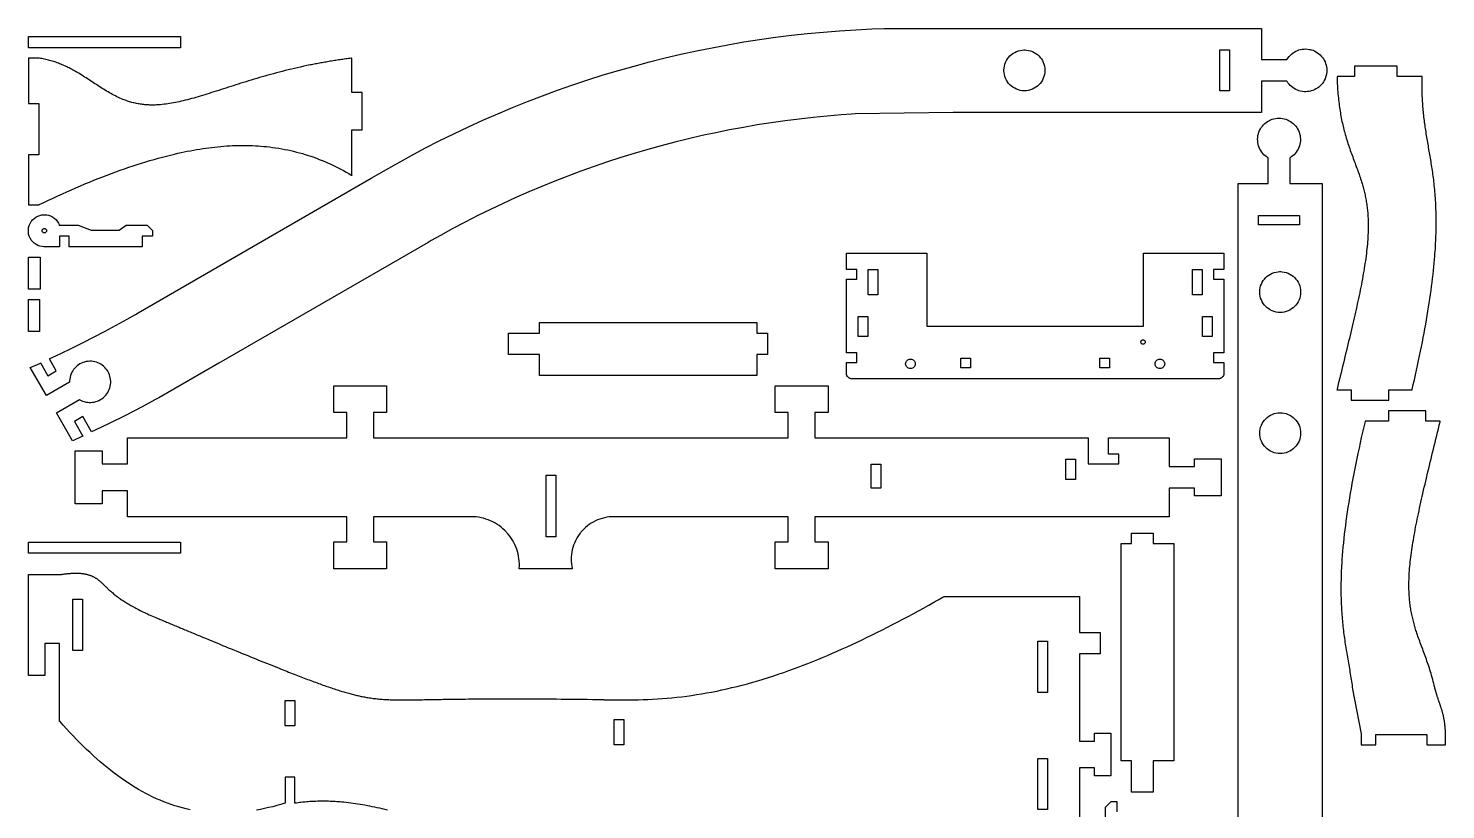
# Model space of a CAD drawing. Extents: x 0 to 272, y 0 to 398.
# Drawn here: x 0 to 272.3, y 247.9 to 398 of the extents above; entities that cross this region are included whole.
import ezdxf

# ---------------------------------------------------------------- set-up
doc = ezdxf.new("R2010")
doc.units = 0
doc.layers.get('0').update_dxf_attribs({"linetype": 'CONTINUOUS'})

msp = doc.modelspace()

# ---------------------------------------------------------------- linework, layer by layer
at = {"color": 0}
for points in [[(3.47715, 327.442), (0.37413, 332.813), (0.53814, 332.886), (2.18414, 333.619), (2.34814, 333.694), (3.76313, 331.244), (5.36415, 332.169), (4.03814, 334.467), (4.58214, 334.718), (6.21018, 335.486), (8.37115, 336.531), (10.5182, 337.599), (12.6542, 338.692), (14.7782, 339.808), (16.8892, 340.949), (18.9861, 342.114), (20.5522, 343.003), (21.0713, 343.303), (65.8503, 369.174), (70.7362, 371.981), (71.4132, 372.36), (73.4543, 373.481), (76.1922, 374.939), (78.9503, 376.353), (81.7253, 377.724), (84.5233, 379.051), (87.3353, 380.336), (90.1663, 381.576), (93.0143, 382.774), (95.8793, 383.926), (98.7603, 385.035), (101.656, 386.099), (104.567, 387.118), (107.493, 388.093), (110.432, 389.024), (113.385, 389.91), (116.352, 390.75), (119.331, 391.546), (122.321, 392.296), (125.323, 393), (128.335, 393.66), (131.359, 394.272), (134.391, 394.84), (137.434, 395.362), (140.485, 395.838), (143.543, 396.267), (146.611, 396.65), (149.685, 396.986), (152.767, 397.275), (155.853, 397.518), (158.946, 397.714), (162.046, 397.862), (164.371, 397.943), (165.149, 397.963), (173.239, 397.986), (236.903, 397.986), (236.903, 391.986), (241.785, 391.986), (241.829, 392.06), (241.971, 392.276), (242.179, 392.546), (242.404, 392.796), (242.65, 393.024), (242.911, 393.231), (243.186, 393.414), (243.475, 393.575), (243.775, 393.713), (244.085, 393.825), (244.403, 393.911), (244.728, 393.974), (245.057, 394.008), (245.393, 394.017), (245.729, 393.997), (246.067, 393.95), (246.321, 393.896), (246.403, 393.874), (246.486, 393.851), (246.732, 393.769), (247.047, 393.64), (247.346, 393.487), (247.632, 393.311), (247.899, 393.114), (248.149, 392.896), (248.379, 392.66), (248.589, 392.406), (248.779, 392.136), (248.946, 391.851), (249.092, 391.554), (249.211, 391.244), (249.307, 390.924), (249.378, 390.594), (249.418, 390.256), (249.435, 389.997), (249.435, 389.825), (249.418, 389.567), (249.378, 389.229), (249.307, 388.899), (249.211, 388.578), (249.092, 388.268), (248.946, 387.971), (248.779, 387.686), (248.589, 387.417), (248.379, 387.162), (248.149, 386.926), (247.899, 386.708), (247.632, 386.511), (247.346, 386.335), (247.047, 386.182), (246.732, 386.053), (246.486, 385.971), (246.403, 385.949), (246.321, 385.925), (246.067, 385.872), (245.729, 385.824), (245.393, 385.806), (245.057, 385.814), (244.728, 385.849), (244.403, 385.91), (244.085, 385.997), (243.775, 386.11), (243.475, 386.247), (243.186, 386.408), (242.911, 386.592), (242.65, 386.799), (242.404, 387.026), (242.179, 387.276), (241.971, 387.546), (241.829, 387.761), (241.785, 387.836), (236.903, 387.836), (236.903, 381.836), (177.654, 381.836), (158.832, 381.529), (158.154, 381.487), (156.125, 381.344), (153.425, 381.121), (150.732, 380.858), (148.043, 380.556), (145.36, 380.217), (142.685, 379.838), (140.018, 379.419), (137.356, 378.964), (134.703, 378.471), (132.059, 377.939), (129.422, 377.369), (126.796, 376.761), (124.179, 376.117), (121.573, 375.433), (118.975, 374.714), (116.391, 373.956), (113.816, 373.161), (111.253, 372.329), (108.702, 371.46), (106.163, 370.554), (103.636, 369.612), (101.124, 368.633), (98.6253, 367.618), (96.1412, 366.565), (93.6703, 365.478), (91.2162, 364.353), (88.7743, 363.193), (86.3503, 361.997), (83.9413, 360.765), (81.5493, 359.497), (79.1722, 358.194), (77.4022, 357.196), (76.8163, 356.857), (36.6062, 333.626), (25.0642, 327.014), (24.2701, 326.578), (21.8751, 325.292), (18.6592, 323.619), (15.4161, 321.999), (12.9682, 320.814), (12.1472, 320.429), (10.4422, 323.382), (8.84115, 322.456), (10.4641, 319.644), (10.3002, 319.569), (8.66114, 318.824), (8.49815, 318.751), (5.40315, 324.108), (9.83518, 326.669), (9.90717, 326.626), (10.1292, 326.51), (10.4322, 326.376), (10.7432, 326.271), (11.0591, 326.192), (11.3772, 326.139), (11.6982, 326.112), (12.0182, 326.111), (12.3362, 326.138), (12.6532, 326.188), (12.9641, 326.264), (13.2702, 326.367), (13.5672, 326.493), (13.8532, 326.644), (14.1292, 326.821), (14.3932, 327.022), (14.5822, 327.188), (14.6421, 327.247), (14.7021, 327.306), (14.8701, 327.492), (15.0751, 327.753), (15.2542, 328.025), (15.4112, 328.31), (15.5422, 328.606), (15.6492, 328.91), (15.7292, 329.219), (15.7851, 329.535), (15.8163, 329.853), (15.8201, 330.174), (15.7971, 330.494), (15.7492, 330.814), (15.6751, 331.131), (15.5742, 331.442), (15.4463, 331.747), (15.3322, 331.971), (15.2911, 332.044), (15.2492, 332.117), (15.1101, 332.328), (14.9101, 332.59), (14.6913, 332.835), (14.4542, 333.056), (14.2021, 333.257), (13.9351, 333.436), (13.6542, 333.593), (13.3642, 333.726), (13.0632, 333.835), (12.7532, 333.921), (12.4382, 333.979), (12.1162, 334.013), (11.7922, 334.019), (11.4641, 334.001), (11.1362, 333.953), (10.8912, 333.9), (10.8102, 333.878), (10.7292, 333.856), (10.4912, 333.775), (10.1861, 333.647), (9.89518, 333.496), (9.62017, 333.324), (9.36317, 333.129), (9.12115, 332.917), (8.90018, 332.685), (8.69814, 332.436), (8.51714, 332.172), (8.35715, 331.894), (8.22017, 331.603), (8.10618, 331.301), (8.01714, 330.987), (7.95415, 330.667), (7.91812, 330.338), (7.90717, 330.086), (7.90918, 330.003), (3.47715, 327.442)], [(0, 396.404), (29.2311, 396.404), (29.2311, 394.254), (0, 394.254), (0, 396.404)], [(62.1501, 369.729), (62.1501, 378.514), (64.1501, 378.514), (64.1501, 385.664), (62.1501, 385.664), (62.1501, 392.26), (62.1411, 392.26), (62.1381, 392.257), (62.1301, 392.257), (62.1221, 392.257), (62.119, 392.254), (62.1111, 392.254), (62.1081, 392.254), (62.0981, 392.254), (62.0971, 392.253), (62.0881, 392.253), (62.084, 392.25), (62.0771, 392.25), (62.0681, 392.25), (62.0651, 392.249), (61.7881, 392.211), (61.5111, 392.175), (61.2361, 392.139), (60.9611, 392.1), (60.6871, 392.061), (60.4131, 392.024), (60.1411, 391.985), (59.8701, 391.943), (59.6011, 391.904), (59.3311, 391.864), (59.0631, 391.822), (58.7971, 391.779), (58.5301, 391.736), (58.2651, 391.693), (58.0001, 391.65), (57.7371, 391.607), (57.4731, 391.564), (57.2131, 391.518), (56.9521, 391.474), (56.6911, 391.428), (56.4331, 391.382), (56.1751, 391.335), (55.9181, 391.286), (55.6621, 391.24), (55.4061, 391.192), (55.1521, 391.143), (54.9, 391.093), (54.6471, 391.046), (54.3951, 390.996), (54.1442, 390.943), (53.5271, 390.818), (52.9131, 390.689), (52.3081, 390.557), (51.7061, 390.422), (51.1111, 390.286), (50.5221, 390.147), (49.9371, 390.004), (49.3592, 389.861), (48.784, 389.718), (48.2181, 389.572), (47.655, 389.422), (47.0981, 389.275), (46.5471, 389.124), (46.0011, 388.972), (45.459, 388.821), (44.9231, 388.667), (44.3931, 388.511), (43.8681, 388.357), (43.3481, 388.203), (42.8331, 388.047), (42.3231, 387.893), (41.819, 387.736), (41.319, 387.582), (40.8251, 387.428), (40.334, 387.274), (39.85, 387.121), (39.37, 386.968), (38.8951, 386.817), (38.4261, 386.664), (37.9611, 386.514), (37.5011, 386.367), (37.03, 386.214), (36.565, 386.064), (36.104, 385.918), (35.6481, 385.774), (35.1971, 385.632), (34.751, 385.492), (34.311, 385.354), (33.875, 385.221), (33.4431, 385.089), (33.0161, 384.961), (32.594, 384.839), (32.1761, 384.718), (31.7621, 384.599), (31.354, 384.486), (30.95, 384.378), (30.55, 384.274), (30.154, 384.172), (29.7621, 384.075), (29.375, 383.985), (28.9911, 383.897), (28.6121, 383.814), (28.2371, 383.736), (27.8661, 383.664), (27.4981, 383.599), (27.1361, 383.536), (26.7761, 383.482), (26.42, 383.429), (26.0681, 383.386), (25.72, 383.349), (25.376, 383.317), (25.1181, 383.296), (24.8621, 383.279), (24.6081, 383.267), (24.3561, 383.257), (24.1061, 383.253), (23.859, 383.25), (23.6121, 383.253), (23.3681, 383.257), (23.126, 383.267), (22.884, 383.279), (22.645, 383.296), (22.4081, 383.314), (22.1721, 383.339), (21.9381, 383.365), (21.705, 383.393), (21.475, 383.429), (21.244, 383.464), (21.0161, 383.504), (20.7881, 383.55), (20.5631, 383.597), (20.34, 383.647), (20.1161, 383.7), (19.895, 383.76), (19.675, 383.818), (19.455, 383.882), (19.2371, 383.95), (19.02, 384.022), (18.805, 384.096), (18.59, 384.172), (18.3769, 384.253), (18.165, 384.336), (17.8721, 384.457), (17.5811, 384.582), (17.2931, 384.714), (17.005, 384.853), (16.719, 384.996), (16.434, 385.143), (16.15, 385.293), (15.8681, 385.447), (15.5861, 385.61), (15.304, 385.772), (15.0231, 385.939), (14.7431, 386.107), (14.4631, 386.279), (14.184, 386.454), (13.905, 386.632), (13.626, 386.811), (13.347, 386.992), (13.068, 387.172), (12.788, 387.354), (12.509, 387.539), (12.229, 387.722), (11.948, 387.907), (11.668, 388.089), (11.386, 388.274), (11.102, 388.454), (10.819, 388.636), (10.534, 388.818), (10.248, 388.997), (9.96099, 389.172), (9.67204, 389.349), (9.382, 389.522), (9.16303, 389.649), (8.94504, 389.774), (8.72601, 389.897), (8.50499, 390.018), (8.28401, 390.136), (8.06104, 390.253), (7.83703, 390.368), (7.61203, 390.479), (7.38699, 390.589), (7.15901, 390.697), (6.93201, 390.8), (6.70101, 390.903), (6.47, 391.003), (6.23801, 391.099), (6.00499, 391.193), (5.77001, 391.282), (5.53603, 391.372), (5.29801, 391.457), (5.05903, 391.536), (4.81901, 391.617), (4.579, 391.692), (4.33599, 391.764), (4.09099, 391.832), (3.845, 391.897), (3.59999, 391.957), (3.35101, 392.017), (3.10101, 392.071), (2.84999, 392.121), (2.597, 392.168), (2.34099, 392.21), (2.08599, 392.249), (2.08399, 392.249), (2.08399, 392.25), (0, 392.25), (0, 383.564), (2, 383.564), (2, 373.714), (0, 373.714), (0, 364.104), (2.09299, 364.104), (2.09299, 364.107), (2.09403, 364.107), (2.095, 364.107), (2.09799, 364.107), (2.09799, 364.11), (2.10101, 364.11), (2.10101, 364.111), (2.104, 364.111), (2.104, 364.111), (2.10601, 364.111), (2.10601, 364.114), (2.10801, 364.114), (3, 364.543), (3.88699, 364.964), (4.773, 365.379), (5.655, 365.786), (6.53299, 366.189), (7.40804, 366.582), (8.28, 366.968), (9.148, 367.346), (10.013, 367.718), (10.875, 368.082), (11.733, 368.436), (12.587, 368.786), (13.438, 369.125), (14.286, 369.457), (15.129, 369.782), (15.969, 370.099), (16.805, 370.407), (17.6371, 370.707), (18.466, 371), (19.291, 371.282), (20.1121, 371.56), (20.929, 371.825), (21.7431, 372.085), (22.5521, 372.332), (23.356, 372.572), (24.1581, 372.807), (24.955, 373.029), (25.7481, 373.246), (26.5371, 373.45), (27.3231, 373.647), (28.104, 373.835), (28.715, 373.975), (29.325, 374.11), (29.9321, 374.239), (30.536, 374.361), (31.1361, 374.478), (31.734, 374.586), (32.3301, 374.692), (32.9221, 374.789), (33.5121, 374.879), (34.0981, 374.964), (34.6821, 375.043), (35.2631, 375.117), (35.841, 375.182), (36.4161, 375.243), (36.9881, 375.296), (37.5571, 375.343), (38.1231, 375.382), (38.6871, 375.418), (39.2471, 375.446), (39.804, 375.467), (40.3581, 375.479), (40.909, 375.489), (41.4581, 375.489), (42.0021, 375.486), (42.5451, 375.474), (43.084, 375.454), (43.62, 375.429), (44.1521, 375.399), (44.6831, 375.36), (45.209, 375.314), (45.7331, 375.261), (46.3301, 375.196), (46.9221, 375.118), (47.509, 375.036), (48.095, 374.943), (48.6761, 374.843), (49.2521, 374.735), (49.8261, 374.618), (50.3951, 374.493), (50.9621, 374.361), (51.525, 374.221), (52.0831, 374.072), (52.6381, 373.914), (53.1901, 373.75), (53.7381, 373.579), (54.2811, 373.399), (54.8231, 373.211), (55.3592, 373.014), (55.8942, 372.811), (56.4251, 372.603), (56.9521, 372.385), (57.4751, 372.157), (57.9951, 371.925), (58.5121, 371.685), (59.025, 371.436), (59.5361, 371.182), (60.0411, 370.918), (60.5451, 370.65), (61.0451, 370.374), (61.5431, 370.089), (62.0371, 369.797), (62.0442, 369.793), (62.0481, 369.792), (62.0521, 369.789), (62.059, 369.785), (62.0631, 369.782), (62.0661, 369.779), (62.0731, 369.775), (62.0811, 369.772), (62.0901, 369.767), (62.0931, 369.764), (62.0971, 369.761), (62.1051, 369.757), (62.1092, 369.754), (62.1121, 369.753), (62.1201, 369.749), (62.1231, 369.747), (62.1271, 369.743), (62.1342, 369.739), (62.1381, 369.736), (62.1431, 369.735), (62.1501, 369.729)], [(195.271, 389.911), (195.271, 389.811), (195.25, 389.51), (195.192, 389.119), (195.093, 388.744), (194.961, 388.383), (194.796, 388.04), (194.6, 387.717), (194.375, 387.414), (194.121, 387.136), (193.843, 386.882), (193.539, 386.657), (193.217, 386.46), (192.874, 386.294), (192.514, 386.162), (192.136, 386.065), (191.746, 386.007), (191.446, 385.986), (191.246, 385.986), (190.943, 386.007), (190.554, 386.065), (190.178, 386.162), (189.818, 386.294), (189.475, 386.46), (189.15, 386.657), (188.85, 386.882), (188.571, 387.136), (188.318, 387.414), (188.092, 387.717), (187.893, 388.04), (187.728, 388.383), (187.596, 388.744), (187.5, 389.119), (187.442, 389.51), (187.421, 389.811), (187.421, 390.011), (187.442, 390.313), (187.5, 390.703), (187.596, 391.078), (187.728, 391.439), (187.893, 391.782), (188.092, 392.106), (188.318, 392.407), (188.571, 392.686), (188.85, 392.94), (189.15, 393.165), (189.475, 393.362), (189.818, 393.528), (190.178, 393.66), (190.554, 393.757), (190.943, 393.815), (191.246, 393.836), (191.446, 393.836), (191.746, 393.815), (192.136, 393.757), (192.514, 393.66), (192.874, 393.528), (193.217, 393.362), (193.539, 393.165), (193.843, 392.94), (194.121, 392.686), (194.375, 392.407), (194.6, 392.106), (194.796, 391.782), (194.961, 391.439), (195.093, 391.078), (195.192, 390.703), (195.25, 390.313), (195.271, 390.011), (195.271, 389.911)], [(228.903, 393.836), (230.753, 393.836), (230.753, 385.986), (228.903, 385.986), (228.903, 393.836)], [(251.367, 328.521), (254.138, 328.521), (254.138, 326.521), (261.338, 326.521), (261.338, 328.521), (265.799, 328.521), (265.799, 328.524), (265.801, 328.531), (265.801, 328.533), (265.803, 328.539), (265.803, 328.542), (265.806, 328.543), (265.806, 328.546), (265.806, 328.549), (265.806, 328.551), (265.808, 328.557), (265.808, 328.56), (265.81, 328.567), (265.81, 328.572), (265.813, 328.575), (265.813, 328.578), (265.814, 328.585), (265.814, 328.588), (265.817, 328.593), (265.817, 328.596), (265.817, 328.597), (266.037, 329.54), (266.256, 330.475), (266.467, 331.403), (266.671, 332.324), (266.871, 333.236), (267.067, 334.143), (267.258, 335.042), (267.442, 335.932), (267.621, 336.817), (267.796, 337.693), (267.967, 338.563), (268.131, 339.424), (268.287, 340.279), (268.442, 341.125), (268.588, 341.964), (268.731, 342.796), (268.867, 343.619), (268.999, 344.436), (269.124, 345.244), (269.244, 346.043), (269.357, 346.838), (269.467, 347.624), (269.569, 348.4), (269.667, 349.168), (269.76, 349.932), (269.846, 350.685), (269.926, 351.431), (270.003, 352.168), (270.071, 352.897), (270.135, 353.618), (270.176, 354.139), (270.217, 354.656), (270.253, 355.167), (270.287, 355.675), (270.317, 356.178), (270.342, 356.676), (270.367, 357.169), (270.388, 357.66), (270.406, 358.144), (270.419, 358.626), (270.431, 359.103), (270.439, 359.576), (270.444, 360.044), (270.449, 360.51), (270.449, 360.969), (270.444, 361.426), (270.439, 361.878), (270.431, 362.326), (270.421, 362.771), (270.408, 363.213), (270.392, 363.649), (270.371, 364.082), (270.351, 364.511), (270.326, 364.936), (270.299, 365.358), (270.269, 365.775), (270.237, 366.19), (270.206, 366.601), (270.167, 367.008), (270.128, 367.411), (270.088, 367.811), (270.049, 368.176), (270.006, 368.539), (269.963, 368.9), (269.917, 369.257), (269.869, 369.612), (269.821, 369.965), (269.774, 370.315), (269.721, 370.664), (269.669, 371.011), (269.617, 371.356), (269.563, 371.7), (269.51, 372.042), (269.453, 372.382), (269.396, 372.722), (269.342, 373.06), (269.285, 373.397), (269.226, 373.733), (269.169, 374.069), (269.11, 374.404), (269.051, 374.739), (268.994, 375.072), (268.938, 375.407), (268.881, 375.74), (268.821, 376.074), (268.767, 376.407), (268.71, 376.742), (268.653, 377.076), (268.599, 377.411), (268.544, 377.747), (268.492, 378.083), (268.442, 378.396), (268.394, 378.71), (268.349, 379.026), (268.303, 379.343), (268.26, 379.661), (268.217, 379.981), (268.176, 380.301), (268.135, 380.624), (268.099, 380.947), (268.06, 381.274), (268.026, 381.6), (267.992, 381.929), (267.96, 382.261), (267.931, 382.594), (267.901, 382.929), (267.876, 383.267), (267.851, 383.606), (267.831, 383.947), (267.81, 384.29), (267.79, 384.638), (267.774, 384.986), (267.76, 385.336), (267.749, 385.69), (267.737, 386.046), (267.731, 386.406), (267.726, 386.767), (267.724, 387.132), (267.724, 387.499), (267.724, 387.869), (267.731, 388.242), (267.737, 388.618), (267.737, 388.632), (267.737, 388.636), (267.737, 388.69), (267.739, 388.693), (267.739, 388.721), (262.949, 388.721), (262.949, 390.721), (254.749, 390.721), (254.749, 388.721), (251.392, 388.721), (251.392, 388.697), (251.394, 388.69), (251.394, 388.649), (251.394, 388.642), (251.394, 388.615), (251.408, 388.193), (251.424, 387.775), (251.442, 387.364), (251.463, 386.957), (251.487, 386.554), (251.514, 386.158), (251.544, 385.765), (251.576, 385.378), (251.612, 384.996), (251.649, 384.618), (251.689, 384.244), (251.732, 383.876), (251.776, 383.511), (251.826, 383.151), (251.874, 382.797), (251.926, 382.446), (251.981, 382.1), (252.037, 381.757), (252.096, 381.419), (252.158, 381.085), (252.219, 380.756), (252.285, 380.429), (252.351, 380.107), (252.421, 379.79), (252.492, 379.475), (252.564, 379.165), (252.638, 378.858), (252.714, 378.556), (252.792, 378.257), (252.871, 377.961), (252.974, 377.6), (253.074, 377.243), (253.181, 376.892), (253.285, 376.544), (253.392, 376.201), (253.501, 375.862), (253.612, 375.528), (253.724, 375.197), (253.835, 374.869), (253.949, 374.546), (254.063, 374.225), (254.176, 373.907), (254.289, 373.593), (254.403, 373.281), (254.517, 372.971), (254.631, 372.662), (254.744, 372.357), (254.857, 372.054), (254.969, 371.751), (255.081, 371.45), (255.192, 371.151), (255.301, 370.853), (255.408, 370.554), (255.514, 370.257), (255.619, 369.961), (255.724, 369.664), (255.824, 369.368), (255.921, 369.071), (256.017, 368.774), (256.112, 368.476), (256.201, 368.178), (256.274, 367.936), (256.342, 367.694), (256.41, 367.451), (256.476, 367.208), (256.539, 366.964), (256.601, 366.718), (256.658, 366.471), (256.717, 366.222), (256.771, 365.974), (256.824, 365.724), (256.876, 365.471), (256.924, 365.218), (256.969, 364.963), (257.014, 364.707), (257.056, 364.449), (257.096, 364.189), (257.133, 363.928), (257.167, 363.665), (257.201, 363.4), (257.231, 363.133), (257.258, 362.864), (257.283, 362.593), (257.306, 362.321), (257.326, 362.044), (257.342, 361.768), (257.357, 361.487), (257.369, 361.206), (257.378, 360.922), (257.385, 360.635), (257.389, 360.346), (257.392, 359.942), (257.388, 359.533), (257.376, 359.121), (257.362, 358.703), (257.344, 358.279), (257.321, 357.851), (257.292, 357.418), (257.26, 356.981), (257.224, 356.539), (257.181, 356.092), (257.133, 355.639), (257.083, 355.182), (257.028, 354.719), (256.969, 354.253), (256.906, 353.781), (256.839, 353.304), (256.769, 352.822), (256.694, 352.335), (256.614, 351.843), (256.531, 351.346), (256.444, 350.844), (256.356, 350.338), (256.263, 349.826), (256.165, 349.31), (256.067, 348.789), (255.963, 348.263), (255.856, 347.731), (255.746, 347.193), (255.633, 346.653), (255.519, 346.106), (255.406, 345.583), (255.292, 345.056), (255.176, 344.525), (255.056, 343.989), (254.935, 343.449), (254.813, 342.906), (254.688, 342.357), (254.56, 341.804), (254.433, 341.249), (254.301, 340.688), (254.169, 340.122), (254.035, 339.554), (253.901, 338.981), (253.763, 338.404), (253.624, 337.824), (253.483, 337.239), (253.342, 336.65), (253.199, 336.057), (253.056, 335.461), (252.91, 334.86), (252.763, 334.256), (252.617, 333.647), (252.467, 333.035), (252.317, 332.418), (252.165, 331.8), (252.013, 331.176), (251.86, 330.549), (251.707, 329.918), (251.553, 329.283), (251.399, 328.644), (251.367, 328.521)], [(23.8724, 358.028), (21.8724, 358.028), (21.8724, 356.028), (7.82281, 356.028), (7.82281, 358.028), (5.97282, 358.028), (5.97282, 356.028), (2.96332, 356.028), (2.6454, 356.057), (2.2354, 356.143), (1.84412, 356.282), (1.47678, 356.472), (1.13802, 356.71), (0.83322, 356.992), (0.56711, 357.315), (0.39372, 357.583), (0.34462, 357.678), (0.29541, 357.771), (0.17399, 358.067), (0.06011, 358.469), (0.00222, 358.881), (0.00033, 359.294), (0.05371, 359.704), (0.16233, 360.106), (0.32568, 360.492), (0.48291, 360.769), (0.54329, 360.857), (0.60368, 360.943), (0.80903, 361.188), (1.1135, 361.476), (1.45111, 361.718), (1.81662, 361.911), (2.20481, 362.054), (2.6104, 362.143), (3.028, 362.178), (3.34711, 362.167), (3.55729, 362.14), (3.86919, 362.072), (4.2654, 361.936), (4.63624, 361.749), (4.97711, 361.515), (5.28353, 361.236), (5.55083, 360.919), (5.77463, 360.565), (5.91319, 360.278), (5.95031, 360.178), (9.57232, 360.178), (12.0962, 359.178), (17.4639, 359.178), (18.7721, 360.178), (22.8286, 360.178), (23.8724, 359.133), (23.8724, 358.028)], [(3.06928, 358.678), (3.0479, 358.678), (2.98372, 358.686), (2.90392, 358.711), (2.83171, 358.75), (2.76872, 358.803), (2.71679, 358.865), (2.67763, 358.938), (2.65289, 359.017), (2.64432, 359.082), (2.64432, 359.124), (2.65289, 359.189), (2.67763, 359.268), (2.71679, 359.34), (2.76872, 359.403), (2.83171, 359.456), (2.90392, 359.494), (2.98372, 359.519), (3.0479, 359.528), (3.09071, 359.528), (3.155, 359.519), (3.23469, 359.494), (3.30692, 359.456), (3.36979, 359.403), (3.42171, 359.34), (3.46083, 359.268), (3.48574, 359.189), (3.49431, 359.124), (3.49431, 359.082), (3.48574, 359.017), (3.46083, 358.938), (3.42171, 358.865), (3.36979, 358.803), (3.30692, 358.75), (3.23469, 358.711), (3.155, 358.686), (3.09071, 358.678), (3.06928, 358.678)], [(236.326, 362.051), (244.176, 362.051), (244.176, 360.201), (236.326, 360.201), (236.326, 362.051)], [(0, 354.028), (2.28743, 354.028), (2.28743, 347.878), (0, 347.878), (0, 354.028)], [(157.165, 333.779), (159.165, 333.779), (159.165, 335.629), (157.165, 335.629), (157.165, 349.779), (159.165, 349.779), (159.165, 351.629), (157.165, 351.629), (157.165, 354.779), (172.629, 354.779), (172.629, 340.779), (214.194, 340.779), (214.194, 354.779), (229.658, 354.779), (229.658, 351.629), (227.658, 351.629), (227.658, 349.779), (229.658, 349.779), (229.658, 335.629), (227.658, 335.629), (227.658, 333.779), (229.658, 333.779), (229.658, 331.653), (229.636, 331.49), (229.574, 331.289), (229.475, 331.106), (229.343, 330.947), (229.185, 330.815), (229.001, 330.717), (228.8, 330.654), (228.638, 330.632), (158.186, 330.632), (158.024, 330.654), (157.822, 330.717), (157.639, 330.815), (157.479, 330.947), (157.349, 331.106), (157.25, 331.289), (157.186, 331.49), (157.165, 331.653), (157.165, 333.779)], [(161.315, 351.629), (163.165, 351.629), (163.165, 346.779), (161.315, 346.779), (161.315, 351.629)], [(223.658, 351.629), (225.508, 351.629), (225.508, 346.779), (223.658, 346.779), (223.658, 351.629)], [(244.401, 347.321), (244.401, 347.219), (244.381, 346.919), (244.322, 346.529), (244.225, 346.153), (244.093, 345.793), (243.928, 345.45), (243.731, 345.126), (243.506, 344.825), (243.251, 344.544), (242.974, 344.293), (242.671, 344.065), (242.347, 343.869), (242.004, 343.704), (241.643, 343.572), (241.267, 343.475), (240.878, 343.415), (240.576, 343.396), (240.376, 343.396), (240.075, 343.415), (239.685, 343.475), (239.31, 343.572), (238.949, 343.704), (238.606, 343.869), (238.282, 344.065), (237.979, 344.293), (237.701, 344.544), (237.447, 344.825), (237.222, 345.126), (237.025, 345.45), (236.86, 345.793), (236.728, 346.153), (236.631, 346.529), (236.572, 346.919), (236.551, 347.219), (236.551, 347.421), (236.572, 347.722), (236.631, 348.111), (236.728, 348.487), (236.86, 348.85), (237.025, 349.193), (237.222, 349.515), (237.447, 349.818), (237.701, 350.096), (237.979, 350.35), (238.282, 350.575), (238.606, 350.772), (238.949, 350.938), (239.31, 351.069), (239.685, 351.165), (240.075, 351.225), (240.376, 351.246), (240.576, 351.246), (240.878, 351.225), (241.267, 351.165), (241.643, 351.069), (242.004, 350.938), (242.347, 350.772), (242.671, 350.575), (242.974, 350.35), (243.251, 350.096), (243.506, 349.818), (243.731, 349.515), (243.928, 349.193), (244.093, 348.85), (244.225, 348.487), (244.322, 348.111), (244.381, 347.722), (244.401, 347.421), (244.401, 347.321)], [(0, 345.878), (2.15001, 345.878), (2.15001, 339.728), (0, 339.728), (0, 345.878)], [(98.2175, 339.449), (98.2175, 341.449), (139.968, 341.449), (139.968, 339.449), (141.968, 339.449), (141.968, 335.299), (139.968, 335.299), (139.968, 331.301), (98.2175, 331.301), (98.2175, 335.299), (92.2175, 335.299), (92.2175, 339.449), (98.2175, 339.449)], [(159.436, 342.629), (161.288, 342.629), (161.288, 338.779), (159.436, 338.779), (159.436, 342.629)], [(225.536, 342.629), (227.386, 342.629), (227.386, 338.779), (225.536, 338.779), (225.536, 342.629)], [(214.14, 337.282), (214.118, 337.282), (214.054, 337.29), (213.975, 337.315), (213.903, 337.354), (213.839, 337.407), (213.788, 337.469), (213.749, 337.542), (213.724, 337.621), (213.715, 337.686), (213.715, 337.728), (213.724, 337.793), (213.749, 337.872), (213.788, 337.944), (213.839, 338.007), (213.903, 338.06), (213.975, 338.099), (214.054, 338.124), (214.118, 338.132), (214.161, 338.132), (214.225, 338.124), (214.306, 338.099), (214.378, 338.06), (214.44, 338.007), (214.493, 337.944), (214.532, 337.872), (214.557, 337.793), (214.565, 337.728), (214.565, 337.686), (214.557, 337.621), (214.532, 337.542), (214.493, 337.469), (214.44, 337.407), (214.378, 337.354), (214.306, 337.315), (214.225, 337.29), (214.161, 337.282), (214.14, 337.282)], [(169.457, 332.603), (169.411, 332.603), (169.271, 332.621), (169.097, 332.675), (168.94, 332.76), (168.803, 332.874), (168.69, 333.01), (168.604, 333.167), (168.551, 333.34), (168.532, 333.481), (168.532, 333.574), (168.551, 333.714), (168.604, 333.888), (168.69, 334.044), (168.803, 334.182), (168.94, 334.294), (169.097, 334.379), (169.271, 334.433), (169.411, 334.453), (169.504, 334.453), (169.643, 334.433), (169.817, 334.379), (169.974, 334.294), (170.111, 334.182), (170.224, 334.044), (170.31, 333.888), (170.362, 333.714), (170.382, 333.574), (170.382, 333.481), (170.362, 333.34), (170.31, 333.167), (170.224, 333.01), (170.111, 332.874), (169.974, 332.76), (169.817, 332.675), (169.643, 332.621), (169.504, 332.603), (169.457, 332.603)], [(179.114, 334.61), (180.964, 334.61), (180.964, 332.76), (179.114, 332.76), (179.114, 334.61)], [(205.86, 334.61), (207.71, 334.61), (207.71, 332.76), (205.86, 332.76), (205.86, 334.61)], [(217.367, 332.603), (217.319, 332.603), (217.181, 332.621), (217.007, 332.675), (216.85, 332.76), (216.712, 332.874), (216.6, 333.01), (216.514, 333.167), (216.461, 333.34), (216.442, 333.481), (216.442, 333.574), (216.461, 333.714), (216.514, 333.888), (216.6, 334.044), (216.712, 334.182), (216.85, 334.294), (217.007, 334.379), (217.181, 334.433), (217.319, 334.453), (217.414, 334.453), (217.553, 334.433), (217.726, 334.379), (217.883, 334.294), (218.021, 334.182), (218.133, 334.044), (218.219, 333.888), (218.272, 333.714), (218.292, 333.574), (218.292, 333.481), (218.272, 333.34), (218.219, 333.167), (218.133, 333.01), (218.021, 332.874), (217.883, 332.76), (217.726, 332.675), (217.553, 332.621), (217.414, 332.603), (217.367, 332.603)], [(58.6622, 294.153), (58.6622, 299.303), (61.1622, 299.303), (61.1622, 304.153), (19.0192, 304.153), (19.0192, 309.153), (14.1692, 309.153), (14.1692, 306.653), (9.0191, 306.653), (9.0191, 316.801), (14.1692, 316.801), (14.1692, 314.301), (19.0192, 314.301), (19.0192, 319.301), (61.1622, 319.301), (61.1622, 324.151), (58.6622, 324.151), (58.6622, 329.301), (68.8122, 329.301), (68.8122, 324.151), (66.3122, 324.151), (66.3122, 319.301), (145.965, 319.301), (145.965, 324.151), (143.465, 324.151), (143.465, 329.301), (153.615, 329.301), (153.615, 324.151), (151.115, 324.151), (151.115, 319.301), (203.621, 319.301), (203.621, 314.301), (209.471, 314.301), (209.471, 316.151), (207.471, 316.151), (207.471, 319.301), (219.169, 319.301), (219.169, 313.801), (224.019, 313.801), (224.019, 315.301), (229.169, 315.301), (229.169, 308.153), (224.019, 308.153), (224.019, 309.653), (219.169, 309.653), (219.169, 304.153), (151.115, 304.153), (151.115, 299.303), (153.615, 299.303), (153.615, 294.153), (143.465, 294.153), (143.465, 299.303), (145.965, 299.303), (145.965, 304.153), (112.369, 304.153), (112.019, 304.14), (111.558, 304.1), (111.103, 304.036), (110.651, 303.946), (110.21, 303.831), (109.774, 303.692), (109.349, 303.531), (108.93, 303.344), (108.526, 303.135), (108.133, 302.904), (107.751, 302.651), (107.387, 302.378), (107.035, 302.083), (106.699, 301.767), (106.38, 301.431), (106.151, 301.167), (106.079, 301.076), (106.005, 300.986), (105.799, 300.706), (105.54, 300.319), (105.305, 299.924), (105.094, 299.515), (104.906, 299.099), (104.742, 298.672), (104.604, 298.237), (104.487, 297.797), (104.399, 297.351), (104.33, 296.899), (104.292, 296.444), (104.276, 295.987), (104.287, 295.528), (104.324, 295.069), (104.386, 294.61), (104.449, 294.265), (104.474, 294.153), (94.2992, 294.153), (94.3103, 294.272), (94.3242, 294.636), (94.3242, 295.117), (94.2992, 295.596), (94.2512, 296.071), (94.1762, 296.542), (94.0803, 297.007), (93.9582, 297.467), (93.8153, 297.919), (93.6472, 298.362), (93.4582, 298.799), (93.2442, 299.225), (93.0113, 299.64), (92.7553, 300.043), (92.4763, 300.433), (92.1803, 300.813), (91.9422, 301.086), (91.8612, 301.175), (91.7792, 301.264), (91.5242, 301.521), (91.1692, 301.847), (90.8012, 302.156), (90.4192, 302.44), (90.0242, 302.707), (89.6172, 302.951), (89.1972, 303.175), (88.7672, 303.376), (88.3263, 303.556), (87.8762, 303.711), (87.4222, 303.844), (86.9582, 303.956), (86.4872, 304.04), (86.0122, 304.103), (85.5332, 304.14), (85.1692, 304.153), (66.3122, 304.153), (66.3122, 299.303), (68.8122, 299.303), (68.8122, 294.153), (58.6622, 294.153)], [(244.401, 320.204), (244.401, 320.104), (244.381, 319.803), (244.322, 319.412), (244.225, 319.037), (244.093, 318.676), (243.928, 318.333), (243.731, 318.01), (243.506, 317.707), (243.251, 317.429), (242.974, 317.175), (242.671, 316.95), (242.347, 316.753), (242.004, 316.588), (241.643, 316.457), (241.267, 316.358), (240.878, 316.3), (240.576, 316.279), (240.376, 316.279), (240.075, 316.3), (239.685, 316.358), (239.31, 316.457), (238.949, 316.588), (238.606, 316.753), (238.282, 316.95), (237.979, 317.175), (237.701, 317.429), (237.447, 317.707), (237.222, 318.01), (237.025, 318.333), (236.86, 318.676), (236.728, 319.037), (236.631, 319.412), (236.572, 319.803), (236.551, 320.104), (236.551, 320.304), (236.572, 320.607), (236.631, 320.994), (236.728, 321.371), (236.86, 321.732), (237.025, 322.075), (237.222, 322.4), (237.447, 322.7), (237.701, 322.979), (237.979, 323.233), (238.282, 323.458), (238.606, 323.656), (238.949, 323.821), (239.31, 323.953), (239.685, 324.05), (240.075, 324.108), (240.376, 324.129), (240.576, 324.129), (240.878, 324.108), (241.267, 324.05), (241.643, 323.953), (242.004, 323.821), (242.347, 323.656), (242.671, 323.458), (242.974, 323.233), (243.251, 322.979), (243.506, 322.7), (243.731, 322.4), (243.928, 322.075), (244.093, 321.732), (244.225, 321.371), (244.322, 320.994), (244.381, 320.607), (244.401, 320.304), (244.401, 320.204)], [(270.068, 271.732), (269.971, 272.125), (269.875, 272.511), (269.775, 272.892), (269.671, 273.267), (269.568, 273.636), (269.461, 274), (269.353, 274.36), (269.242, 274.714), (269.131, 275.065), (269.017, 275.411), (268.903, 275.753), (268.787, 276.092), (268.671, 276.425), (268.554, 276.756), (268.438, 277.085), (268.319, 277.408), (268.201, 277.731), (268.085, 278.05), (267.967, 278.367), (267.85, 278.682), (267.618, 279.306), (267.504, 279.617), (267.389, 279.925), (267.278, 280.232), (267.168, 280.539), (267.058, 280.843), (266.951, 281.15), (266.846, 281.456), (266.743, 281.761), (266.643, 282.068), (266.563, 282.318), (266.485, 282.568), (266.407, 282.822), (266.332, 283.075), (266.261, 283.329), (266.189, 283.583), (266.121, 283.839), (266.056, 284.093), (265.992, 284.353), (265.931, 284.612), (265.871, 284.872), (265.813, 285.133), (265.757, 285.396), (265.706, 285.66), (265.654, 285.925), (265.607, 286.193), (265.561, 286.461), (265.518, 286.735), (265.478, 287.006), (265.439, 287.281), (265.406, 287.558), (265.374, 287.836), (265.343, 288.118), (265.317, 288.4), (265.293, 288.688), (265.271, 288.975), (265.253, 289.267), (265.237, 289.56), (265.225, 289.856), (265.217, 290.154), (265.207, 290.536), (265.206, 290.928), (265.207, 291.318), (265.214, 291.717), (265.226, 292.118), (265.242, 292.525), (265.261, 292.936), (265.286, 293.353), (265.314, 293.772), (265.349, 294.196), (265.386, 294.625), (265.428, 295.06), (265.471, 295.497), (265.521, 295.94), (265.576, 296.386), (265.632, 296.839), (265.694, 297.296), (265.76, 297.757), (265.828, 298.224), (265.9, 298.693), (265.976, 299.168), (266.056, 299.649), (266.139, 300.133), (266.225, 300.622), (266.314, 301.117), (266.407, 301.615), (266.503, 302.118), (266.603, 302.626), (266.704, 303.139), (266.81, 303.656), (266.918, 304.178), (267.032, 304.718), (267.149, 305.267), (267.267, 305.818), (267.389, 306.374), (267.513, 306.935), (267.639, 307.5), (267.767, 308.068), (267.896, 308.643), (268.031, 309.224), (268.164, 309.807), (268.301, 310.393), (268.439, 310.987), (268.582, 311.585), (268.724, 312.186), (268.868, 312.792), (269.014, 313.403), (269.162, 314.018), (269.311, 314.636), (269.463, 315.26), (269.614, 315.888), (269.768, 316.518), (269.921, 317.156), (270.078, 317.797), (270.235, 318.442), (270.393, 319.09), (270.553, 319.743), (270.713, 320.401), (270.874, 321.061), (271.036, 321.728), (271.199, 322.397), (271.2, 322.401), (271.2, 322.406), (271.203, 322.414), (271.203, 322.418), (271.204, 322.422), (271.206, 322.426), (271.207, 322.431), (271.207, 322.435), (271.207, 322.439), (271.21, 322.443), (271.211, 322.447), (271.211, 322.451), (271.213, 322.456), (271.214, 322.46), (271.214, 322.464), (271.217, 322.472), (271.218, 322.475), (271.218, 322.479), (271.219, 322.483), (271.221, 322.487), (271.221, 322.492), (271.221, 322.496), (271.224, 322.5), (271.225, 322.504), (271.225, 322.508), (271.226, 322.513), (271.228, 322.517), (271.229, 322.521), (268.46, 322.521), (268.46, 324.521), (261.26, 324.521), (261.26, 322.521), (256.796, 322.521), (256.779, 322.443), (256.535, 321.403), (256.296, 320.368), (256.064, 319.346), (255.839, 318.331), (255.621, 317.324), (255.407, 316.325), (255.201, 315.339), (255.001, 314.36), (254.808, 313.389), (254.621, 312.428), (254.439, 311.475), (254.267, 310.532), (254.1, 309.599), (253.939, 308.675), (253.786, 307.76), (253.639, 306.854), (253.499, 305.957), (253.364, 305.071), (253.237, 304.193), (253.118, 303.325), (253.004, 302.467), (252.899, 301.618), (252.799, 300.779), (252.706, 299.95), (252.621, 299.131), (252.542, 298.322), (252.471, 297.522), (252.406, 296.732), (252.349, 295.953), (252.299, 295.182), (252.271, 294.711), (252.246, 294.249), (252.224, 293.786), (252.206, 293.329), (252.189, 292.875), (252.175, 292.425), (252.164, 291.981), (252.156, 291.536), (252.15, 291.1), (252.146, 290.665), (252.146, 290.235), (252.149, 289.807), (252.153, 289.383), (252.16, 288.961), (252.168, 288.543), (252.181, 288.132), (252.193, 287.722), (252.21, 287.315), (252.228, 286.911), (252.249, 286.511), (252.271, 286.114), (252.296, 285.718), (252.324, 285.329), (252.353, 284.942), (252.385, 284.557), (252.418, 284.175), (252.453, 283.796), (252.489, 283.418), (252.529, 283.047), (252.571, 282.678), (252.614, 282.31), (252.661, 281.928), (252.71, 281.547), (252.761, 281.168), (252.813, 280.793), (252.867, 280.421), (252.921, 280.05), (252.978, 279.682), (253.036, 279.317), (253.094, 278.95), (253.153, 278.586), (253.213, 278.225), (253.274, 277.867), (253.335, 277.506), (253.396, 277.149), (253.457, 276.79), (253.521, 276.433), (253.582, 276.078), (253.644, 275.721), (253.706, 275.365), (253.767, 275.01), (253.828, 274.653), (253.888, 274.296), (253.946, 273.939), (254.006, 273.582), (254.064, 273.224), (254.121, 272.864), (254.176, 272.504), (254.231, 272.143), (254.282, 271.781), (254.332, 271.415), (254.382, 271.049), (254.382, 271.047), (256.004, 262.411), (256.004, 260.321), (258.849, 260.321), (258.849, 262.321), (268.649, 262.321), (268.649, 260.321), (272.264, 260.321), (272.264, 262.425), (272.253, 262.621), (272.239, 262.811), (272.228, 262.996), (272.214, 263.178), (272.199, 263.356), (272.182, 263.528), (272.168, 263.697), (272.151, 263.862), (272.133, 264.024), (272.114, 264.181), (272.096, 264.335), (272.076, 264.486), (272.057, 264.633), (272.036, 264.775), (272.014, 264.918), (271.993, 265.056), (271.969, 265.19), (271.946, 265.322), (271.921, 265.45), (271.899, 265.578), (271.874, 265.7), (271.846, 265.824), (271.821, 265.942), (271.794, 266.06), (271.768, 266.174), (271.739, 266.286), (271.713, 266.397), (271.682, 266.506), (271.654, 266.612), (271.625, 266.718), (271.594, 266.822), (271.563, 266.929), (271.531, 267.035), (271.499, 267.139), (271.464, 267.243), (271.432, 267.346), (271.4, 267.449), (271.364, 267.55), (271.331, 267.653), (271.296, 267.756), (271.261, 267.858), (271.226, 267.96), (271.189, 268.063), (271.156, 268.167), (271.118, 268.271), (271.082, 268.375), (271.046, 268.483), (271.008, 268.59), (270.971, 268.699), (270.932, 268.807), (270.894, 268.918), (270.856, 269.032), (270.818, 269.149), (270.779, 269.265), (270.739, 269.385), (270.7, 269.506), (270.661, 269.631), (270.621, 269.756), (270.581, 269.886), (270.539, 270.018), (270.5, 270.153), (270.457, 270.292), (270.446, 270.335), (270.432, 270.378), (270.421, 270.422), (270.396, 270.511), (270.382, 270.557), (270.369, 270.6), (270.357, 270.647), (270.344, 270.693), (270.331, 270.74), (270.318, 270.786), (270.306, 270.832), (270.292, 270.881), (270.279, 270.928), (270.264, 270.975), (270.253, 271.024), (270.239, 271.072), (270.226, 271.121), (270.214, 271.168), (270.2, 271.218), (270.188, 271.268), (270.174, 271.318), (270.135, 271.472), (270.121, 271.524), (270.108, 271.575), (270.094, 271.625), (270.081, 271.679), (270.068, 271.732)], [(161.904, 314.279), (163.754, 314.279), (163.754, 309.626), (161.904, 309.626), (161.904, 314.279)], [(199.303, 315.179), (201.153, 315.179), (201.153, 311.329), (199.303, 311.329), (199.303, 315.179)], [(99.4553, 312.108), (101.305, 312.108), (101.305, 300.258), (99.4553, 300.258), (99.4553, 312.108)], [(211.928, 257.224), (209.928, 257.224), (209.928, 298.974), (211.928, 298.974), (211.928, 300.974), (216.078, 300.974), (216.078, 298.974), (220.075, 298.974), (220.075, 257.224), (216.078, 257.224), (216.078, 251.224), (211.928, 251.224), (211.928, 257.224)], [(0, 299.281), (29.2307, 299.281), (29.2307, 297.131), (0, 297.131), (0, 299.281)], [(8.523, 288.318), (10.373, 288.318), (10.373, 278.468), (8.523, 278.468), (8.523, 288.318)], [(193.928, 280.222), (195.778, 280.222), (195.778, 270.372), (193.928, 270.372), (193.928, 280.222)], [(49.324, 268.846), (51.1742, 268.846), (51.1742, 263.996), (49.324, 263.996), (49.324, 268.846)], [(112.564, 265.172), (114.414, 265.172), (114.414, 260.322), (112.564, 260.322), (112.564, 265.172)], [(193.928, 257.728), (195.778, 257.728), (195.778, 247.876), (193.928, 247.876), (193.928, 257.728)]]:
    msp.add_lwpolyline(points, close=True, dxfattribs=at)
for points in [[(232.401, 191.433), (232.401, 368.201), (238.176, 368.201), (238.176, 373.083), (238.103, 373.126), (237.886, 373.269), (237.617, 373.478), (237.367, 373.704), (237.139, 373.95), (236.932, 374.208), (236.749, 374.486), (236.588, 374.772), (236.451, 375.072), (236.339, 375.382), (236.251, 375.701), (236.189, 376.026), (236.154, 376.357), (236.146, 376.693), (236.165, 377.029), (236.213, 377.365), (236.267, 377.618), (236.289, 377.701), (236.311, 377.786), (236.393, 378.031), (236.522, 378.346), (236.676, 378.646), (236.851, 378.929), (237.05, 379.197), (237.267, 379.447), (237.504, 379.678), (237.757, 379.888), (238.026, 380.078), (238.311, 380.246), (238.61, 380.39), (238.919, 380.511), (239.239, 380.607), (239.569, 380.675), (239.907, 380.718), (240.165, 380.732), (240.338, 380.732), (240.596, 380.718), (240.935, 380.675), (241.264, 380.607), (241.585, 380.511), (241.894, 380.39), (242.192, 380.246), (242.476, 380.078), (242.746, 379.888), (243, 379.678), (243.236, 379.447), (243.454, 379.197), (243.651, 378.929), (243.828, 378.646), (243.981, 378.346), (244.111, 378.031), (244.192, 377.786), (244.215, 377.701), (244.237, 377.618), (244.292, 377.365), (244.339, 377.029), (244.358, 376.693), (244.35, 376.357), (244.314, 376.026), (244.253, 375.701), (244.165, 375.382), (244.053, 375.072), (243.915, 374.772), (243.756, 374.486), (243.571, 374.208), (243.365, 373.95), (243.136, 373.704), (242.888, 373.478), (242.617, 373.269), (242.401, 373.126), (242.326, 373.083), (242.326, 368.201), (248.551, 368.201), (248.551, 191.433)], [(31.08, 247.861), (30.346, 248.025), (29.6161, 248.206), (28.8881, 248.406), (28.161, 248.624), (27.436, 248.861), (26.714, 249.117), (25.995, 249.393), (25.3021, 249.676), (24.61, 249.979), (23.9211, 250.299), (23.234, 250.635), (22.5481, 250.989), (21.8661, 251.36), (21.184, 251.746), (20.505, 252.15), (19.8271, 252.571), (19.1521, 253.006), (18.4781, 253.458), (17.8071, 253.926), (17.1381, 254.41), (16.47, 254.908), (15.8031, 255.424), (15.139, 255.953), (14.4769, 256.497), (13.817, 257.056), (13.157, 257.629), (12.5, 258.217), (11.845, 258.818), (11.191, 259.435), (10.539, 260.064), (9.889, 260.708), (9.23904, 261.364), (8.59201, 262.035), (7.94601, 262.718), (7.303, 263.414), (6.66, 264.122), (6.01801, 264.843), (6.01801, 264.844), (6.01704, 264.844), (6.01704, 264.846), (6.016, 264.846), (6.016, 264.847), (6.014, 264.847), (6.014, 264.849), (6.01303, 264.85), (6.01303, 264.851), (6.01199, 264.851), (6.01199, 264.853), (6.00999, 264.853), (6.00999, 264.853), (6.009, 264.854), (6.009, 264.856), (6.007, 264.856), (6.007, 264.857), (6.00603, 264.858), (6.00603, 264.858), (6.00499, 264.86), (6.00499, 264.86), (6.00299, 264.861), (6.00299, 264.861), (6.00201, 264.862), (6.00201, 264.864), (6, 264.864), (6, 279.79), (3.15001, 279.79), (3.15001, 273.643), (0, 273.643), (0, 293.024), (6.06803, 293.024), (6.21403, 293.047), (6.359, 293.068), (6.50201, 293.09), (6.64301, 293.11), (6.78401, 293.129), (6.92301, 293.147), (7.06, 293.164), (7.19601, 293.181), (7.331, 293.196), (7.46403, 293.21), (7.59804, 293.224), (7.72803, 293.236), (7.859, 293.247), (7.986, 293.257), (8.11399, 293.267), (8.241, 293.275), (8.36399, 293.282), (8.48801, 293.289), (8.61003, 293.293), (8.73101, 293.297), (8.84999, 293.301), (8.96799, 293.303), (9.08703, 293.304), (9.20204, 293.304), (9.31603, 293.304), (9.43001, 293.301), (9.54101, 293.299), (9.65201, 293.296), (9.76004, 293.29), (9.868, 293.285), (10.007, 293.275), (10.143, 293.264), (10.278, 293.25), (10.409, 293.236), (10.539, 293.218), (10.667, 293.2), (10.792, 293.179), (10.914, 293.157), (11.036, 293.132), (11.155, 293.107), (11.273, 293.078), (11.388, 293.049), (11.502, 293.017), (11.613, 292.983), (11.724, 292.947), (11.832, 292.91), (11.939, 292.871), (12.045, 292.829), (12.148, 292.786), (12.25, 292.742), (12.352, 292.694), (12.452, 292.646), (12.55, 292.596), (12.646, 292.543), (12.743, 292.489), (12.838, 292.433), (12.931, 292.375), (13.024, 292.315), (13.116, 292.253), (13.207, 292.189), (13.298, 292.124), (13.4, 292.046), (13.503, 291.964), (13.605, 291.881), (13.707, 291.796), (13.809, 291.707), (13.91, 291.617), (14.0131, 291.525), (14.1161, 291.429), (14.2181, 291.332), (14.324, 291.233), (14.43, 291.132), (14.5381, 291.028), (14.6481, 290.922), (14.76, 290.814), (14.875, 290.704), (14.9921, 290.593), (15.1131, 290.479), (15.236, 290.362), (15.3631, 290.244), (15.4931, 290.125), (15.6269, 290.003), (15.766, 289.879), (15.909, 289.753), (16.0561, 289.625), (16.209, 289.496), (16.3671, 289.365), (16.53, 289.232), (16.699, 289.097), (16.874, 288.961), (17.055, 288.822), (17.2421, 288.682), (17.4, 288.567), (17.564, 288.449), (17.734, 288.331), (17.9069, 288.211), (18.0871, 288.09), (18.27, 287.969), (18.46, 287.847), (18.656, 287.724), (18.856, 287.599), (19.0631, 287.472), (19.275, 287.346), (19.4931, 287.218), (19.7171, 287.09), (19.9481, 286.96), (20.184, 286.829), (20.425, 286.699), (20.674, 286.565), (20.93, 286.432), (21.191, 286.297), (21.459, 286.162), (21.734, 286.025), (22.014, 285.888), (22.3021, 285.75), (22.5981, 285.611), (22.899, 285.471), (23.2071, 285.329), (23.524, 285.188), (23.8481, 285.046), (24.1781, 284.901), (24.5161, 284.757), (24.8611, 284.612), (25.1021, 284.511), (25.345, 284.411), (25.5871, 284.31), (25.8311, 284.207), (26.075, 284.106), (26.321, 284.003), (26.5671, 283.9), (26.814, 283.797), (27.061, 283.694), (27.31, 283.592), (27.56, 283.487), (27.809, 283.383), (28.06, 283.279), (28.31, 283.175), (28.561, 283.071), (28.814, 282.965), (29.0671, 282.86), (29.32, 282.756), (29.574, 282.65), (29.8281, 282.544), (30.0821, 282.438), (30.3381, 282.332), (30.5921, 282.226), (30.8481, 282.119), (31.105, 282.014), (31.36, 281.907), (31.874, 281.694), (32.131, 281.588), (32.3881, 281.481), (32.9381, 281.253), (33.4861, 281.025), (34.0361, 280.799), (34.5871, 280.571), (35.135, 280.343), (35.685, 280.117), (36.234, 279.89), (36.781, 279.664), (37.3271, 279.439), (37.8731, 279.214), (38.4161, 278.99), (38.9571, 278.768), (39.4981, 278.546), (40.035, 278.325), (40.5711, 278.106), (41.1051, 277.888), (41.635, 277.671), (42.1631, 277.456), (42.6861, 277.242), (43.209, 277.031), (43.725, 276.819), (44.239, 276.611), (44.749, 276.406), (45.2561, 276.201), (45.7571, 275.999), (46.255, 275.799), (46.7461, 275.601), (47.234, 275.407), (47.7161, 275.214), (48.1921, 275.024), (48.56, 274.878), (48.9242, 274.735), (49.284, 274.592), (49.6411, 274.451), (49.9931, 274.313), (50.3431, 274.175), (50.689, 274.039), (51.0321, 273.906), (51.3711, 273.774), (51.7071, 273.644), (52.039, 273.515), (52.3681, 273.389), (52.6931, 273.264), (53.0161, 273.142), (53.334, 273.021), (53.649, 272.901), (53.9601, 272.785), (54.2671, 272.669), (54.5711, 272.556), (54.8731, 272.444), (55.1681, 272.335), (55.4631, 272.228), (55.7521, 272.122), (56.0381, 272.019), (56.3211, 271.917), (56.599, 271.818), (56.8751, 271.721), (57.1461, 271.625), (57.414, 271.532), (57.6781, 271.44), (57.9631, 271.343), (58.2421, 271.249), (58.5171, 271.156), (58.7892, 271.065), (59.0571, 270.978), (59.3201, 270.893), (59.5811, 270.81), (59.8371, 270.729), (60.089, 270.65), (60.339, 270.574), (60.5851, 270.5), (60.8281, 270.428), (61.0681, 270.358), (61.305, 270.292), (61.5392, 270.226), (61.7701, 270.162), (61.9981, 270.101), (62.2242, 270.042), (62.4461, 269.985), (62.6671, 269.929), (62.8871, 269.876), (63.1021, 269.825), (63.3171, 269.775), (63.5281, 269.728), (63.739, 269.682), (63.9481, 269.638), (64.1551, 269.594), (64.3592, 269.554), (64.5631, 269.515), (64.7661, 269.479), (64.9661, 269.443), (65.2201, 269.401), (65.4731, 269.361), (65.7251, 269.324), (65.9771, 269.287), (66.2271, 269.254), (66.4771, 269.224), (66.7271, 269.194), (66.9771, 269.168), (67.2281, 269.143), (67.4801, 269.121), (67.7311, 269.1), (67.9842, 269.081), (68.2381, 269.063), (68.4931, 269.047), (68.7501, 269.033), (69.0092, 269.021), (69.2701, 269.01), (69.5321, 269), (69.7992, 268.992), (70.0671, 268.985), (70.3381, 268.978), (70.6131, 268.974), (70.8911, 268.969), (71.1731, 268.967), (71.4571, 268.965), (71.7461, 268.964), (72.0411, 268.964), (72.3381, 268.964), (72.6411, 268.965), (72.9492, 268.968), (73.2411, 268.969), (73.5361, 268.972), (73.8381, 268.975), (74.1421, 268.978), (74.4521, 268.982), (74.7671, 268.986), (75.0871, 268.99), (75.4101, 268.996), (75.739, 269), (76.0732, 269.006), (76.4111, 269.011), (76.7561, 269.017), (77.1061, 269.022), (77.4601, 269.029), (77.8201, 269.035), (78.1851, 269.04), (78.5561, 269.047), (78.9311, 269.054), (79.3131, 269.06), (79.7001, 269.067), (80.0921, 269.072), (80.4911, 269.079), (80.8951, 269.086), (81.3061, 269.092), (81.7211, 269.097), (82.1431, 269.104), (82.5711, 269.11), (83.0061, 269.115), (83.4461, 269.121), (83.8921, 269.126), (84.5501, 269.133), (85.2211, 269.139), (85.9051, 269.146), (86.6022, 269.15), (87.3132, 269.156), (88.0361, 269.16), (88.7742, 269.162), (89.5251, 269.165), (90.2892, 269.168), (91.0661, 269.169), (91.8561, 269.169), (92.6601, 269.169), (93.4772, 269.169), (94.3071, 269.168), (95.1521, 269.167), (96.0092, 269.164), (96.8801, 269.16), (97.7632, 269.156), (98.6601, 269.15), (99.5711, 269.144), (100.495, 269.138), (101.432, 269.131), (102.384, 269.122), (103.348, 269.114), (104.325, 269.103), (105.317, 269.093), (106.321, 269.082), (107.339, 269.069), (108.371, 269.056), (109.417, 269.042), (110.475, 269.026), (110.477, 269.026), (110.477, 269.026), (110.488, 269.026), (110.488, 269.026), (110.493, 269.026), (110.553, 268.996), (114.489, 268.996), (114.491, 268.996), (115.388, 268.985), (116.289, 268.983), (117.193, 268.993), (118.102, 269.014), (119.014, 269.044), (119.931, 269.086), (120.852, 269.139), (121.777, 269.203), (122.706, 269.278), (123.638, 269.364), (124.575, 269.461), (125.517, 269.571), (126.463, 269.69), (127.411, 269.822), (128.366, 269.967), (129.324, 270.122), (130.288, 270.289), (131.255, 270.468), (132.227, 270.66), (133.202, 270.864), (134.184, 271.079), (135.168, 271.308), (136.159, 271.549), (137.153, 271.803), (138.152, 272.068), (139.156, 272.347), (140.164, 272.639), (141.178, 272.944), (142.196, 273.263), (143.218, 273.593), (144.246, 273.938), (145.157, 274.251), (146.071, 274.575), (146.989, 274.908), (147.911, 275.25), (148.835, 275.603), (149.764, 275.964), (150.696, 276.335), (151.631, 276.714), (152.568, 277.103), (153.51, 277.5), (154.456, 277.907), (155.403, 278.322), (156.356, 278.746), (157.31, 279.178), (158.267, 279.618), (159.228, 280.067), (160.189, 280.524), (161.157, 280.987), (162.125, 281.461), (163.099, 281.942), (164.074, 282.431), (165.05, 282.926), (166.032, 283.431), (167.014, 283.942), (168, 284.46), (168.989, 284.986), (169.982, 285.518), (170.975, 286.058), (171.971, 286.606), (172.971, 287.158), (173.974, 287.719), (174.035, 287.754), (174.099, 287.79), (174.16, 287.825), (174.224, 287.861), (174.285, 287.896), (174.349, 287.931), (174.41, 287.967), (174.535, 288.037), (174.66, 288.108), (174.785, 288.179), (174.849, 288.214), (174.91, 288.25), (175.038, 288.321), (175.099, 288.357), (175.163, 288.393), (175.224, 288.428), (175.288, 288.464), (175.349, 288.5), (175.413, 288.536), (175.475, 288.571), (175.539, 288.607), (175.6, 288.643), (175.664, 288.679), (175.789, 288.75), (175.853, 288.786), (175.853, 288.787), (175.853, 288.787), (175.856, 288.789), (175.856, 288.789), (175.857, 288.789), (175.857, 288.789), (175.857, 288.79), (175.857, 288.79), (175.86, 288.79), (175.86, 288.792), (175.86, 288.792), (175.861, 288.792), (175.861, 288.793), (175.864, 288.793), (175.864, 288.793), (175.864, 288.794), (175.867, 288.794), (175.867, 288.794), (175.867, 288.796), (175.867, 288.796), (175.868, 288.796), (175.868, 288.796), (201.928, 288.796), (201.928, 281.929), (205.928, 281.929), (205.928, 277.779), (201.928, 277.779), (201.928, 261.033), (204.778, 261.033), (204.778, 262.533), (207.928, 262.533), (207.928, 254.383), (204.778, 254.383), (204.778, 255.883), (201.928, 255.883), (201.928, 243.561)], [(68.964, 247.776), (68.4731, 247.899), (67.9842, 248.015), (67.4981, 248.128), (67.0161, 248.236), (66.5361, 248.34), (66.0611, 248.439), (65.589, 248.533), (65.1211, 248.624), (64.6561, 248.71), (64.1951, 248.79), (63.7361, 248.868), (63.2821, 248.939), (62.8311, 249.007), (62.3842, 249.069), (61.939, 249.128), (61.499, 249.182), (61.0611, 249.231), (60.6281, 249.275), (60.1981, 249.315), (59.8731, 249.343), (59.5501, 249.368), (59.2301, 249.39), (58.9101, 249.411), (58.5931, 249.429), (58.2781, 249.444), (57.9661, 249.457), (57.6551, 249.467), (57.3451, 249.475), (57.0361, 249.481), (56.7311, 249.483), (56.4271, 249.485), (56.124, 249.482), (55.8242, 249.479), (55.525, 249.472), (55.2301, 249.464), (54.934, 249.453), (54.6411, 249.439), (54.349, 249.422), (54.06, 249.404), (53.7731, 249.385), (53.4861, 249.361), (53.2021, 249.336), (52.9181, 249.308), (52.6381, 249.279), (52.3592, 249.247), (52.0821, 249.214), (51.8061, 249.176), (51.5321, 249.138), (51.2601, 249.097), (51.1742, 249.083), (51.1742, 249.083), (51.1742, 254.096), (49.324, 254.096), (49.324, 249.117), (49.3201, 249.115), (49.3181, 249.114), (49.3171, 249.114), (49.314, 249.114), (49.3111, 249.112), (49.31, 249.111), (49.3071, 249.111), (49.3061, 249.111), (49.3031, 249.11), (49.3001, 249.11), (49.2992, 249.108), (49.2981, 249.108), (49.2931, 249.107), (49.2921, 249.106), (49.2911, 249.106), (49.2881, 249.106), (49.2861, 249.104), (49.2851, 249.104), (49.2811, 249.103), (49.28, 249.103), (49.2781, 249.101), (49.2771, 249.101), (49.2711, 249.1), (49.2681, 249.099), (48.4911, 248.864), (47.7131, 248.644), (46.9361, 248.439), (46.1631, 248.25), (45.3911, 248.075), (44.6211, 247.915), (43.8521, 247.772)], [(206.951, 244.319), (206.951, 248.375), (207.996, 249.419), (209.101, 249.419), (209.101, 247.419)]]:
    msp.add_lwpolyline(points, dxfattribs=at)

doc.saveas('drawing.dxf')
